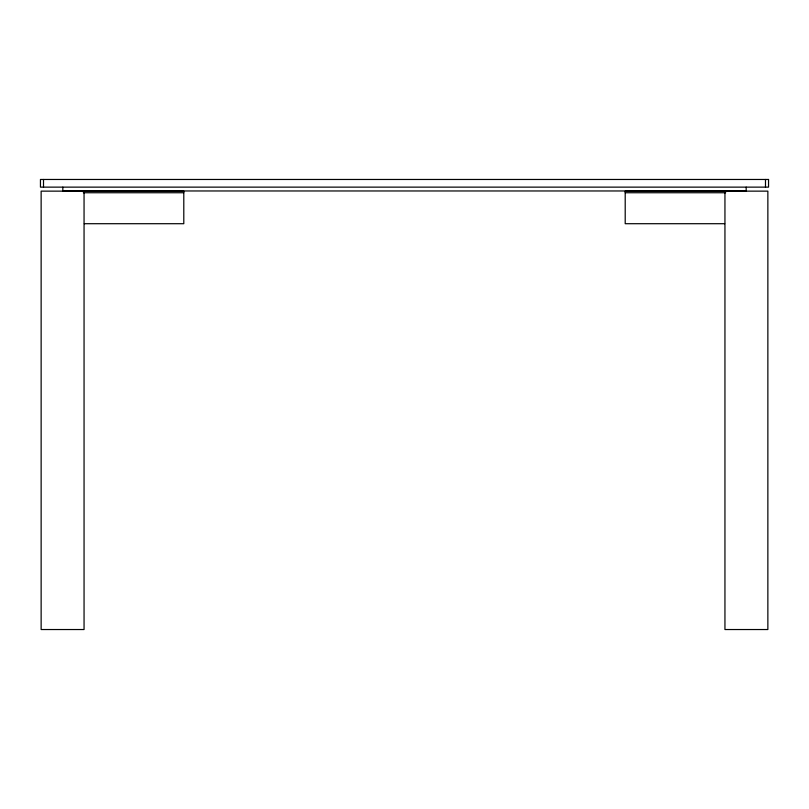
<?xml version="1.0" encoding="UTF-8"?>
<svg xmlns="http://www.w3.org/2000/svg" width="809" height="809" viewBox="0 0 809 809"><rect width="100%" height="100%" fill="white"/><g stroke="black" fill="none" stroke-linecap="round" stroke-linejoin="round"><path stroke-width="1.21" d="M83.317 192.744L183.795 192.744M625.205 192.744L725.683 192.744M84.328 223.709L183.795 223.709L183.795 191.136L41.138 191.136L41.138 629.533L84.055 629.533L84.055 191.136M724.672 223.709L625.205 223.709L625.205 191.136L767.862 191.136L767.862 629.533L724.945 629.533L724.945 191.136M765.486 179.467L765.486 187.132M746.171 187.132L746.171 190.964L62.829 190.964L62.829 187.132M43.514 179.467L43.514 187.132M768.55 179.467L40.45 179.467L40.45 187.132L768.55 187.132L768.55 179.467"/></g></svg>
